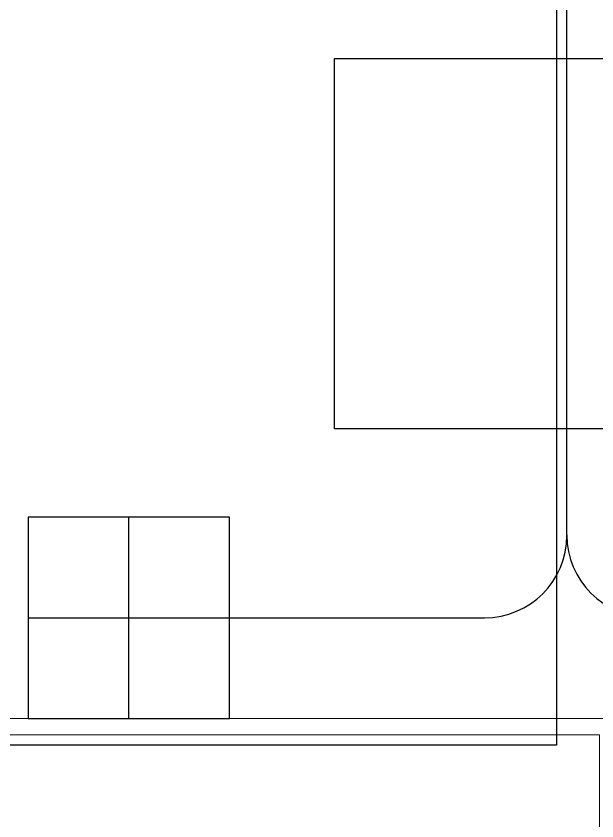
# Model space of a CAD drawing. Extents: x -1073 to 35213, y -1180 to 6950.
# Drawn here: x 32260 to 32330.5, y 3352.1 to 3449.9 of the extents above; entities that cross this region are included whole.
import ezdxf

# ---------------------------------------------------------------- set-up
doc = ezdxf.new("R2010")
doc.units = 0
doc.header["$LTSCALE"] = 25
doc.layers.get('0').update_dxf_attribs({"color": 9, "lineweight": 9})
for name, color, linetype, lineweight in [('00', 9, 'Continuous', 9), ('05', 9, 'Continuous', 9), ('14', 9, 'Continuous', 9), ('DATA TAVAN', 160, 'Continuous', 30), ('E-DUVARA MONTE PRİZ KUTUSU', 7, 'Continuous', 30)]:
    doc.layers.add(name, color=color, linetype=linetype, lineweight=lineweight)

# ---------------------------------------------------------------- blocks, each defined once
blk = doc.blocks.new('m-vw-sandalye-02')
at = {"lineweight": -3, "ltscale": 0.5}
for points in [[(-22.5, 0), (-22.5, -5), (22.5, -5), (22.5, 0)], [(-22.5, -5), (22.5, -5), (22.5, -50), (-22.5, -50)]]:
    blk.add_lwpolyline(points, close=True, dxfattribs=at)
blk = doc.blocks.new('m-vw-çalışma-p-01')
at = {"lineweight": -3, "ltscale": 0.5}
for p, q in [((91.931, 179.033), (91.931, -0.967)), ((91.931, -0.967), (11.931, -0.967))]:
    blk.add_line(p, q, dxfattribs=at)
at = {"lineweight": -3, "ltscale": 0.5, "rotation": 270}
blk.add_blockref('m-vw-sandalye-02', (115, 60), dxfattribs=at)
blk = doc.blocks.new('10_DUVARA MONTE PRİZ KUTUSU')
at = {"layer": 'E-DUVARA MONTE PRİZ KUTUSU', "color": 4}
for p, q in [((0, 24.48), (0, -24.48)), ((24.48, 0), (-24.48, 0))]:
    blk.add_line(p, q, dxfattribs=at)
blk.add_lwpolyline([(-24.48, -24.48), (24.48, -24.48), (24.48, 24.48), (-24.48, 24.48)], close=True, dxfattribs=at)

msp = doc.modelspace()

# ---------------------------------------------------------------- linework, layer by layer
at = {"layer": '00'}
msp.add_lwpolyline([(32085.838, 3872.5), (32085.838, 3362.5), (32280.838, 3362.5), (32330.838, 3362.5), (32330.838, 3157.5), (32390.838, 3157.5), (32390.838, 3142.5), (32267.638, 3142.5), (32267.638, 3157.5), (32315.838, 3157.5), (32315.838, 3347.5), (32115.838, 3347.5), (32115.838, 3157.5), (32154.038, 3157.5), (32154.038, 3142.5), (32038.542, 3142.5), (32038.542, 3157.5), (32100.838, 3157.5), (32100.838, 3347.5), (32070.838, 3347.5), (32070.838, 3872.5)], dxfattribs=at)
at = {"layer": '14'}
msp.add_lwpolyline([(32453.838, 3797.5), (32453.838, 3810.5), (32388.838, 3810.5), (32388.838, 3870.5), (32087.838, 3870.5), (32087.838, 3364.5), (32332.838, 3364.5), (32332.838, 3159.5), (32388.838, 3159.5), (32388.838, 3194.5), (32453.838, 3194.5), (32453.838, 3696.1)], dxfattribs=at)
at = {"layer": 'DATA TAVAN'}
for p, q in [((32326.857, 3386.811), (32326.857, 3847.697)), ((32285.894, 3376.74), (32316.857, 3376.74))]:
    msp.add_line(p, q, dxfattribs=at)
for centre, start, end in [((32316.857, 3386.74), 270, 0), ((32336.857, 3386.811), 180, 270)]:
    msp.add_arc(centre, 10, start, end, dxfattribs=at)

# ---------------------------------------------------------------- block references
at = {"layer": '05', "lineweight": -3}
msp.add_blockref('m-vw-çalışma-p-01', (32233.654, 3362.228), dxfattribs=at)
at = {"layer": 'E-DUVARA MONTE PRİZ KUTUSU', "color": 3, "xscale": 0.5, "yscale": 0.5, "zscale": 0.5, "rotation": 180}
msp.add_blockref('10_DUVARA MONTE PRİZ KUTUSU', (32273.654, 3376.74), dxfattribs=at)

doc.saveas('drawing.dxf')
